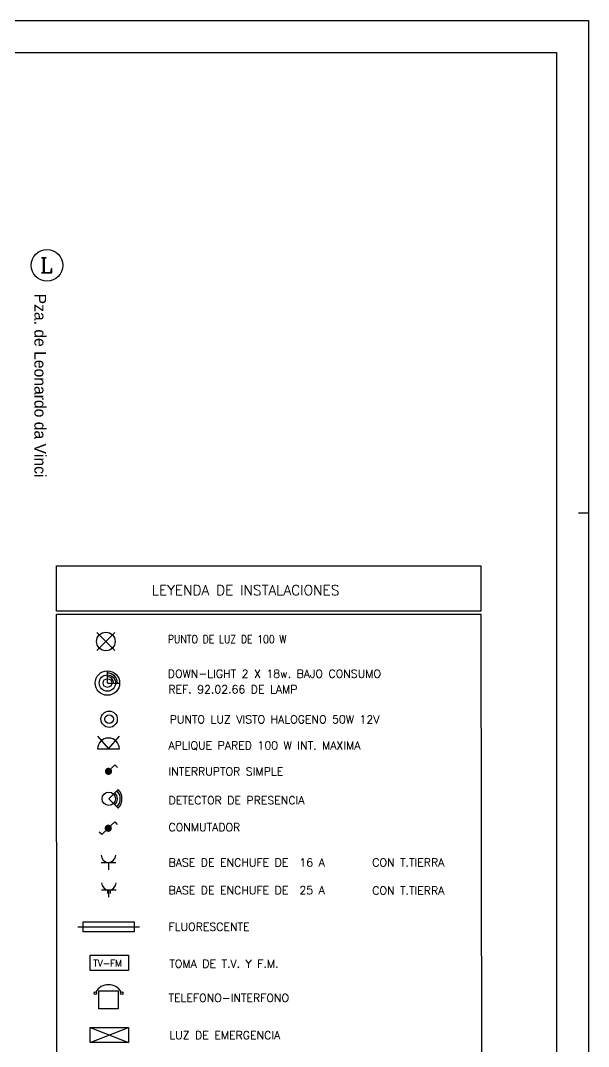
# Model space of a CAD drawing. Extents: x 33.7 to 63.4, y -76.7 to 11.5.
# Drawn here: x 56.29 to 63.38, y -36.9 to -24.09 of the extents above; entities that cross this region are included whole.
import ezdxf
from ezdxf.enums import TextEntityAlignment as Align

# ---------------------------------------------------------------- set-up
doc = ezdxf.new("R2010")
doc.units = 0
doc.header["$LTSCALE"] = 0.375
doc.layers.get('0').update_dxf_attribs({"linetype": 'CONTINUOUS'})
for name, color, linetype in [('ESCAYOLA', 2, 'CONTINUOUS'), ('FORMATO', 3, 'CONTINUOUS'), ('ILUMINACION', 4, 'CONTINUOUS'), ('TEXTOS', 2, 'CONTINUOUS')]:
    doc.layers.add(name, color=color, linetype=linetype)
doc.styles.add('LEYENDAS-INST', font='SIMPLEX8.shx', dxfattribs={"width": 0.85, "height": 0.2})
doc.styles.add('ROMANC8', font='romanc8')
doc.styles.add('SANSSERIF', font='UNIV.SHX')
doc.styles.add('SIMPLEX', font='SIMPLEX', dxfattribs={"width": 0.75, "height": 9.162601})

msp = doc.modelspace()

# ---------------------------------------------------------------- linework, layer by layer
at = {"color": 1, "linetype": 'Continuous'}
for p, q in [((57.241, -31.732), (57.465, -31.956)), ((57.241, -31.956), (57.465, -31.732)), ((57.249, -33.026), (57.386, -33.187)), ((57.386, -33.187), (57.522, -33.026)), ((57.249, -33.187), (57.522, -33.187)), ((57.42, -33.431), (57.466, -33.385)), ((57.466, -33.385), (57.498, -33.417)), ((57.349, -34.211), (57.303, -34.257)), ((57.417, -34.143), (57.463, -34.097)), ((57.463, -34.097), (57.495, -34.129)), ((57.303, -34.257), (57.27, -34.225)), ((57.294, -34.604), (57.476, -34.604)), ((57.385, -34.604), (57.385, -34.695)), ((57.299, -34.948), (57.481, -34.948)), ((57.374, -34.947), (57.374, -34.992)), ((57.39, -35.039), (57.39, -34.948)), ((57.407, -34.947), (57.407, -34.992)), ((57.069, -35.348), (57.707, -35.348)), ((57.069, -35.472), (57.069, -35.348)), ((57.707, -35.348), (57.707, -35.472)), ((57.002, -35.41), (57.774, -35.41)), ((57.707, -35.472), (57.069, -35.472)), ((57.155, -35.763), (57.637, -35.763)), ((57.155, -35.953), (57.155, -35.763)), ((57.637, -35.763), (57.637, -35.953)), ((57.637, -35.953), (57.155, -35.953)), ((57.265, -36.431), (57.265, -36.207)), ((57.265, -36.207), (57.507, -36.207)), ((57.507, -36.207), (57.507, -36.431)), ((57.507, -36.431), (57.265, -36.431)), ((57.155, -36.854), (57.637, -36.664)), ((57.155, -36.664), (57.637, -36.854)), ((57.155, -36.664), (57.637, -36.664)), ((57.155, -36.854), (57.155, -36.664)), ((57.637, -36.664), (57.637, -36.854)), ((57.637, -36.854), (57.155, -36.854))]:
    msp.add_line(p, q, dxfattribs=at)
at = {"color": 1, "linetype": 'Continuous', "const_width": 0.045}
for points in [[(57.363, -33.466, 1), (57.408, -33.466, 1)], [(57.36, -34.177, 1), (57.405, -34.177, 1)]]:
    msp.add_lwpolyline(points, format="xyb", close=True, dxfattribs=at)
at = {"color": 1, "linetype": 'Continuous'}
for centre, radius in [((57.353, -31.844), 0.116), ((57.372, -32.363), 0.102), ((57.372, -32.363), 0.054), ((57.394, -32.815), 0.102), ((57.394, -32.815), 0.054), ((57.221, -36.237), 0.016), ((57.551, -36.237), 0.016)]:
    msp.add_circle(centre, radius, dxfattribs=at)
for centre, radius, start, end in [((57.386, -33.187), 0.136, 0, 180), ((57.385, -34.513), 0.0909, 180, 0), ((57.39, -34.857), 0.0909, 180, 0), ((57.386, -36.312), 0.181, 29.4286, 150.5714)]:
    msp.add_arc(centre, radius, start, end, dxfattribs=at)
at = {"layer": 'ESCAYOLA', "color": 1}
for p, q in [((56.735, -31.464), (56.735, -30.9)), ((56.735, -30.9), (62.033, -30.9)), ((62.033, -30.9), (62.033, -31.464)), ((62.033, -31.464), (56.735, -31.464)), ((56.746, -40.158), (56.735, -31.504)), ((56.735, -31.504), (62.033, -31.504)), ((62.033, -31.504), (62.043, -40.158))]:
    msp.add_line(p, q, dxfattribs=at)
at = {"layer": 'FORMATO', "color": 7, "linetype": 'ByBlock'}
msp.add_line((63.251, -30.238), (63.376, -30.238), dxfattribs=at)
msp.add_lwpolyline([(33.676, -45.088), (33.676, -24.088), (63.376, -24.088), (63.376, -45.088), (33.676, -45.088)], dxfattribs=at)
at = {"layer": 'FORMATO', "linetype": 'ByBlock'}
msp.add_lwpolyline([(34.676, -44.688), (34.676, -24.488), (62.976, -24.488), (62.976, -44.688), (34.676, -44.688)], dxfattribs=at)
at = {"layer": 'ILUMINACION', "color": 1}
for p, q in [((57.372, -32.363), (57.372, -32.21)), ((57.372, -32.363), (57.525, -32.363)), ((57.506, -33.693), (57.389, -33.809)), ((57.389, -33.809), (57.506, -33.926))]:
    msp.add_line(p, q, dxfattribs=at)
for centre, radius in [((57.372, -32.363), 0.153), ((57.389, -33.809), 0.0829)]:
    msp.add_circle(centre, radius, dxfattribs=at)
for centre, radius, start, end in [((57.372, -32.363), 0.125, 0, 90), ((57.372, -32.363), 0.0798, 0, 90), ((57.389, -33.809), 0.165, 315, 45), ((57.389, -33.809), 0.108, 315, 45), ((57.389, -33.809), 0.143, 315, 45)]:
    msp.add_arc(centre, radius, start, end, dxfattribs=at)
at = {"layer": 'TEXTOS'}
msp.add_circle((56.618, -27.146), 0.198, dxfattribs=at)

# ---------------------------------------------------------------- texts
at = {"color": 2, "linetype": 'Continuous', "style": 'SIMPLEX'}
msp.add_text('LEYENDA DE INSTALACIONES', height=0.125, dxfattribs=at).set_placement((59.096, -31.266), align=Align.CENTER)
at = {"color": 2, "linetype": 'Continuous', "style": 'LEYENDAS-INST', "width": 0.85}
msp.add_text('PUNTO DE LUZ DE 100 W', height=0.1, dxfattribs=at).set_placement((58.127, -31.866))
at = {"color": 2, "linetype": 'Continuous', "style": 'SIMPLEX'}
for s, p in [('DOWN-LIGHT 2 X 18w. BAJO CONSUMO', (58.126, -32.297)), ('REF. 92.02.66 DE LAMP', (58.133, -32.492)), ('PUNTO LUZ VISTO HALOGENO 50W 12V', (58.149, -32.867)), ('APLIQUE PARED 100 W INT. MAXIMA', (58.135, -33.192)), ('INTERRUPTOR SIMPLE', (58.135, -33.517)), ('DETECTOR DE PRESENCIA', (58.135, -33.878)), ('CONMUTADOR', (58.135, -34.215)), ('BASE DE ENCHUFE DE  16 A', (58.135, -34.655)), ('CON T.TIERRA', (60.678, -34.655)), ('BASE DE ENCHUFE DE  25 A', (58.135, -35.001)), ('CON T.TIERRA', (60.678, -35.006)), ('FLUORESCENTE ', (58.135, -35.458)), ('TOMA DE T.V. Y F.M.', (58.145, -35.919)), ('TELEFONO-INTERFONO', (58.135, -36.346)), ('LUZ DE EMERGENCIA', (58.145, -36.812))]:
    msp.add_text(s, height=0.1, dxfattribs=at).set_placement(p)
at = {"color": 1, "linetype": 'Continuous', "style": 'SIMPLEX'}
msp.add_text('TV-FM', height=0.0818, dxfattribs=at).set_placement((57.196, -35.904))
at = {"layer": 'TEXTOS', "style": 'ROMANC8'}
msp.add_text('L', height=0.191, dxfattribs=at).set_placement((56.535, -27.299), align=Align.BOTTOM_LEFT)
at = {"layer": 'TEXTOS', "color": 2, "style": 'SANSSERIF'}
msp.add_text('Pza. de Leonardo da Vinci', height=0.14635, rotation=270, dxfattribs=at).set_placement((56.461, -27.5))

doc.saveas('drawing.dxf')
